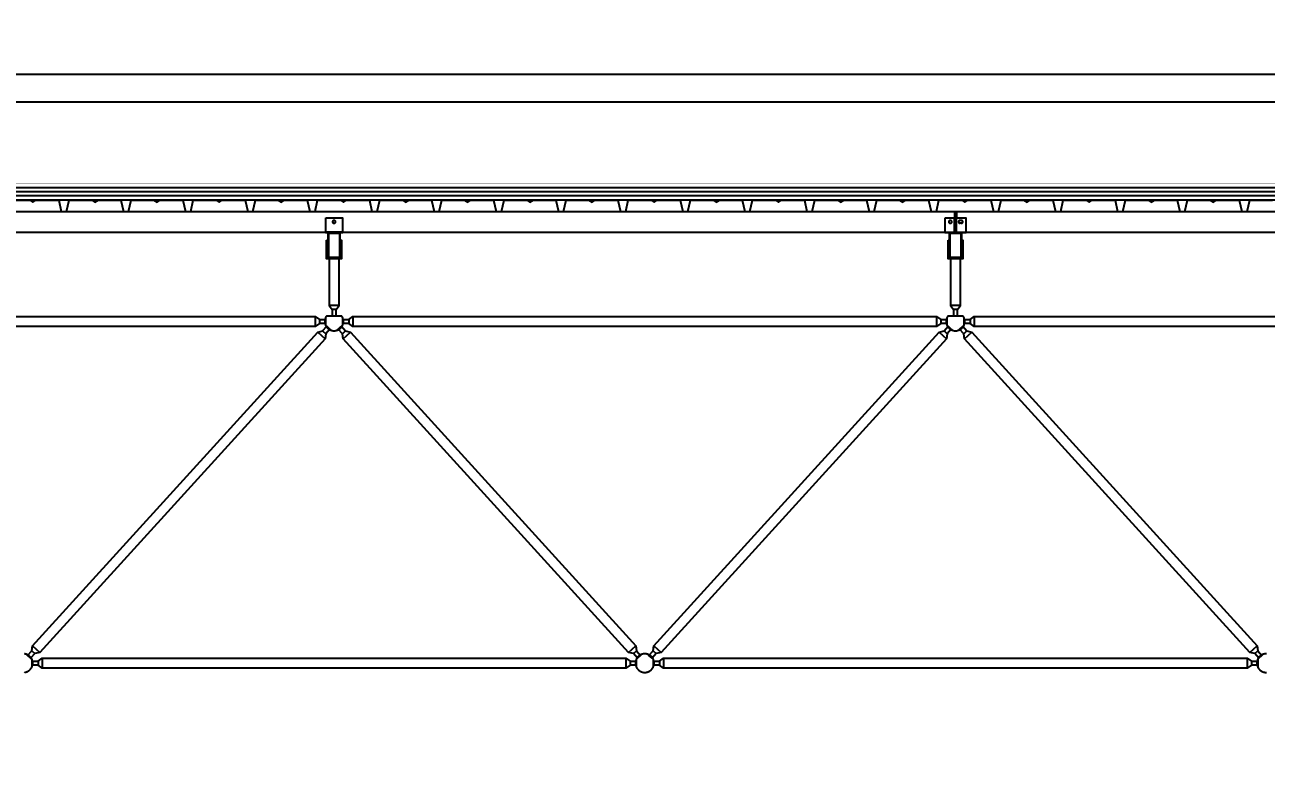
# Model space of a CAD drawing. Header units: centimetres. Extents: x 26569 to 160723, y -3143 to 14565.
# Drawn here: x 120208 to 120808, y -1038 to -670 of the extents above; entities that cross this region are included whole.
import ezdxf

# ---------------------------------------------------------------- set-up
doc = ezdxf.new("R2010")
doc.units = ezdxf.units.CM
doc.header["$LTSCALE"] = 100
doc.linetypes.add('HIDDEN', pattern=[9.525, 6.35, -3.175])
for name, color, linetype in [('A-ANNO-DIMS', 187, 'Continuous'), ('A-ELEV-02', 253, 'Continuous'), ('A-ELEV-04', 250, 'Continuous'), ('A-WALL-INSL', 249, 'Continuous'), ('A-WALL-SNWPNL', 200, 'Continuous'), ('S-STEL', 3, 'Continuous')]:
    doc.layers.add(name, color=color, linetype=linetype)
doc.styles.add('Fields_100', font='act_simplex.shx', dxfattribs={"width": 0.8, "height": 20})
doc.linetypes.add('BATTING', pattern='A,0.00254,-2.54,[134,ltypeshp.shx,S=2.54,R=0,X=-2.54,Y=0],-5.08,[134,ltypeshp.shx,S=2.54,R=180,X=2.54,Y=0],-2.54', length=10.16254)
doc.dimstyles.new('FIELDS_100', dxfattribs={"dimscale": 0, "dimtxt": 20, "dimasz": 5, "dimexe": 5, "dimexo": 5, "dimgap": 5, "dimtad": 0, "dimdec": 0, "dimzin": 0, "dimdsep": 46, "dimtxsty": 'Fields_100', "dimblk": 'DOT', "dimcen": 0.09, "dimclrt": 50, "dimadec": 0, "dimazin": 0, "dimtfac": 1, "dimtdec": 0, "dimtix": 1, "dimtofl": 0, "dimtmove": 1, "dimatfit": 3, "dimfxl": 5, "dimfxlon": 1, "dimtolj": 1, "dimtzin": 0, "dimarcsym": 0})

# ---------------------------------------------------------------- blocks, each defined once
blk = doc.blocks.new('_Dot')
at = {"color": 0, "linetype": 'ByBlock', "lineweight": -2}
blk.add_line((-0.5, 0), (-1, 0), dxfattribs=at)
at = {"color": 0, "linetype": 'ByBlock', "const_width": 0.5}
blk.add_lwpolyline([(-0.25, 0, 1), (0.25, 0, 1)], format="xyb", close=True, dxfattribs=at)
blk = doc.blocks.new('*D481')
at = {"layer": 'A-ANNO-DIMS', "color": 0, "lineweight": -2, "transparency": 16777216}
for p, q in [((119307.73, -198.45), (119307.73, -188.45)), ((121107.73, -198.45), (121107.73, -188.45)), ((119312.73, -193.45), (120176.06, -193.45)), ((121102.73, -193.45), (120239.4, -193.45))]:
    blk.add_line(p, q, dxfattribs=at)
at = {"layer": 'DEFPOINTS', "color": 0, "transparency": 16777216}
for p in [(121107.73, -193.45), (119307.73, -1038.45), (121107.73, -1038.45)]:
    blk.add_point(p, dxfattribs=at)
at = {"layer": 'A-ANNO-DIMS', "color": 0, "lineweight": -2, "transparency": 16777216, "xscale": 5, "yscale": 5, "zscale": 5, "rotation": 180}
blk.add_blockref('_Dot', (119307.73, -193.45), dxfattribs=at)
at = {"layer": 'A-ANNO-DIMS', "color": 0, "lineweight": -2, "transparency": 16777216, "xscale": 5, "yscale": 5, "zscale": 5}
blk.add_blockref('_Dot', (121107.73, -193.45), dxfattribs=at)
at = {"layer": 'A-ANNO-DIMS', "color": 50, "transparency": 16777216, "insert": (120207.73, -193.45), "char_height": 20, "attachment_point": 5, "style": 'Fields_100'}
blk.add_mtext('\\A1;1800', dxfattribs=at)

msp = doc.modelspace()

# ---------------------------------------------------------------- linework, layer by layer
at = {"layer": 'A-ELEV-02'}
for points in [[(113862.73, -760.44), (122930.23, -760.44)], [(120657.23, -760.44), (120657.23, -763.44)], [(120658.23, -760.44), (120658.23, -763.44)], [(120659.93, -764.74), (120659.91, -764.74), (120659.9, -764.74), (120659.88, -764.75), (120659.87, -764.75), (120659.85, -764.75), (120659.83, -764.75), (120659.82, -764.75), (120659.8, -764.76), (120659.79, -764.76), (120659.77, -764.76), (120659.75, -764.77), (120659.74, -764.77), (120659.72, -764.78), (120659.7, -764.78), (120659.69, -764.79), (120659.67, -764.79), (120659.66, -764.8), (120659.64, -764.81), (120659.62, -764.81), (120659.61, -764.82), (120659.59, -764.83), (120659.58, -764.84), (120659.56, -764.85), (120659.55, -764.86), (120659.53, -764.87), (120659.52, -764.88), (120659.5, -764.89), (120659.49, -764.9), (120659.47, -764.91), (120659.46, -764.92), (120659.45, -764.94), (120659.43, -764.95), (120659.42, -764.96), (120659.41, -764.98), (120659.4, -764.99), (120659.39, -765), (120659.38, -765.02), (120659.36, -765.03), (120659.35, -765.05), (120659.34, -765.06), (120659.33, -765.08), (120659.33, -765.09), (120659.32, -765.11), (120659.31, -765.12), (120659.3, -765.14), (120659.29, -765.15), (120659.29, -765.17), (120659.28, -765.19), (120659.27, -765.2), (120659.27, -765.22), (120659.26, -765.23), (120659.26, -765.25), (120659.25, -765.27), (120659.25, -765.28), (120659.24, -765.3), (120659.24, -765.32), (120659.24, -765.33), (120659.24, -765.35), (120659.23, -765.36), (120659.23, -765.38), (120659.23, -765.4), (120659.23, -765.41), (120659.23, -765.43), (120659.23, -765.44), (120659.23, -765.46), (120659.23, -765.48), (120659.23, -765.49), (120659.23, -765.51), (120659.23, -765.52), (120659.24, -765.54), (120659.24, -765.55), (120659.24, -765.57), (120659.24, -765.59), (120659.25, -765.6), (120659.25, -765.62), (120659.26, -765.64), (120659.26, -765.65), (120659.27, -765.67), (120659.27, -765.69), (120659.28, -765.7), (120659.29, -765.72), (120659.29, -765.73), (120659.3, -765.75), (120659.31, -765.77), (120659.32, -765.78), (120659.33, -765.8), (120659.33, -765.81), (120659.34, -765.83), (120659.35, -765.84), (120659.36, -765.86), (120659.38, -765.87), (120659.39, -765.89), (120659.4, -765.9), (120659.41, -765.91), (120659.42, -765.93), (120659.43, -765.94), (120659.45, -765.95), (120659.46, -765.96), (120659.47, -765.98), (120659.49, -765.99), (120659.5, -766), (120659.52, -766.01), (120659.53, -766.02), (120659.55, -766.03), (120659.56, -766.04), (120659.58, -766.05), (120659.59, -766.06), (120659.61, -766.07), (120659.62, -766.07), (120659.64, -766.08), (120659.66, -766.09), (120659.67, -766.09), (120659.69, -766.1), (120659.7, -766.11), (120659.72, -766.11), (120659.74, -766.12), (120659.75, -766.12), (120659.77, -766.13), (120659.79, -766.13), (120659.8, -766.13), (120659.82, -766.13), (120659.83, -766.14), (120659.85, -766.14), (120659.87, -766.14), (120659.88, -766.14), (120659.9, -766.14), (120659.91, -766.14), (120659.93, -766.14)], [(120660.53, -764.74), (120659.93, -764.74)], [(120660.53, -766.14), (120659.93, -766.14)], [(120660.53, -766.14), (120660.55, -766.14), (120660.56, -766.14), (120660.58, -766.14), (120660.59, -766.14), (120660.61, -766.14), (120660.62, -766.14), (120660.64, -766.13), (120660.66, -766.13), (120660.67, -766.13), (120660.69, -766.13), (120660.71, -766.12), (120660.72, -766.12), (120660.74, -766.11), (120660.76, -766.11), (120660.77, -766.1), (120660.79, -766.09), (120660.8, -766.09), (120660.82, -766.08), (120660.84, -766.07), (120660.85, -766.07), (120660.87, -766.06), (120660.88, -766.05), (120660.9, -766.04), (120660.91, -766.03), (120660.93, -766.02), (120660.94, -766.01), (120660.96, -766), (120660.97, -765.99), (120660.98, -765.98), (120661, -765.96), (120661.01, -765.95), (120661.02, -765.94), (120661.04, -765.93), (120661.05, -765.91), (120661.06, -765.9), (120661.07, -765.89), (120661.08, -765.87), (120661.1, -765.86), (120661.11, -765.84), (120661.12, -765.83), (120661.13, -765.81), (120661.13, -765.8), (120661.14, -765.78), (120661.15, -765.77), (120661.16, -765.75), (120661.17, -765.73), (120661.17, -765.72), (120661.18, -765.7), (120661.19, -765.69), (120661.19, -765.67), (120661.2, -765.65), (120661.2, -765.64), (120661.21, -765.62), (120661.21, -765.6), (120661.21, -765.59), (120661.22, -765.57), (120661.22, -765.55), (120661.22, -765.54), (120661.23, -765.52), (120661.23, -765.51), (120661.23, -765.49), (120661.23, -765.48), (120661.23, -765.46), (120661.23, -765.44), (120661.23, -765.43), (120661.23, -765.41), (120661.23, -765.4), (120661.23, -765.38), (120661.23, -765.36), (120661.22, -765.35), (120661.22, -765.33), (120661.22, -765.32), (120661.21, -765.3), (120661.21, -765.28), (120661.21, -765.27), (120661.2, -765.25), (120661.2, -765.23), (120661.19, -765.22), (120661.19, -765.2), (120661.18, -765.19), (120661.17, -765.17), (120661.17, -765.15), (120661.16, -765.14), (120661.15, -765.12), (120661.14, -765.11), (120661.13, -765.09), (120661.13, -765.08), (120661.12, -765.06), (120661.11, -765.05), (120661.1, -765.03), (120661.08, -765.02), (120661.07, -765), (120661.06, -764.99), (120661.05, -764.98), (120661.04, -764.96), (120661.02, -764.95), (120661.01, -764.94), (120661, -764.92), (120660.98, -764.91), (120660.97, -764.9), (120660.96, -764.89), (120660.94, -764.88), (120660.93, -764.87), (120660.91, -764.86), (120660.9, -764.85), (120660.88, -764.84), (120660.87, -764.83), (120660.85, -764.82), (120660.84, -764.81), (120660.82, -764.81), (120660.8, -764.8), (120660.79, -764.79), (120660.77, -764.79), (120660.76, -764.78), (120660.74, -764.78), (120660.72, -764.77), (120660.71, -764.77), (120660.69, -764.76), (120660.67, -764.76), (120660.66, -764.76), (120660.64, -764.75), (120660.62, -764.75), (120660.61, -764.75), (120660.59, -764.75), (120660.58, -764.75), (120660.56, -764.74), (120660.55, -764.74), (120660.53, -764.74)], [(113862.73, -770.44), (122930.23, -770.44)], [(120361.73, -770.44), (120353.73, -770.44)], [(120652.73, -770.44), (120662.73, -770.44)], [(120354.13, -776.04), (120354.63, -776.04)], [(120354.13, -777.44), (120354.63, -777.44)], [(120360.83, -776.04), (120361.33, -776.04)], [(120360.83, -777.44), (120361.33, -777.44)], [(120654.13, -776.04), (120654.63, -776.04)], [(120654.13, -777.44), (120654.63, -777.44)], [(120660.83, -776.04), (120661.33, -776.04)], [(120660.83, -777.44), (120661.33, -777.44)], [(120355.31, -783.24), (120355.31, -805.84), (120356.73, -807.84), (120356.73, -810.84)], [(120358.73, -810.84), (120358.73, -807.84), (120360.14, -805.84), (120360.14, -783.24)], [(120655.31, -783.24), (120655.31, -805.84), (120656.73, -807.84), (120656.73, -810.84)], [(120658.73, -810.84), (120658.73, -807.84), (120660.14, -805.84), (120660.14, -783.24)], [(120360.14, -805.84), (120355.31, -805.84)], [(120358.73, -807.84), (120356.73, -807.84)], [(120660.14, -805.84), (120655.31, -805.84)], [(120658.73, -807.84), (120656.73, -807.84)], [(120061.83, -812.54), (120064.83, -812.54), (120066.83, -811.13), (120348.63, -811.13), (120350.63, -812.54), (120353.63, -812.54)], [(120353.63, -814.54), (120350.63, -814.54), (120348.63, -815.96), (120066.83, -815.96), (120064.83, -814.54), (120061.83, -814.54)], [(120348.63, -811.13), (120348.63, -815.96)], [(120350.63, -812.54), (120350.63, -814.54)], [(120354.13, -810.84), (120354.04, -810.96), (120353.96, -811.09), (120353.88, -811.22), (120353.8, -811.35), (120353.73, -811.48), (120353.66, -811.62), (120353.6, -811.76), (120353.54, -811.91), (120353.48, -812.05), (120353.46, -812.13), (120353.43, -812.2), (120353.41, -812.28), (120353.39, -812.36), (120353.37, -812.43), (120353.35, -812.51), (120353.33, -812.59), (120353.32, -812.67), (120353.3, -812.74), (120353.29, -812.82), (120353.28, -812.9), (120353.27, -812.98), (120353.26, -813.06), (120353.25, -813.14), (120353.24, -813.22), (120353.24, -813.3), (120353.23, -813.38), (120353.23, -813.46), (120353.23, -813.54), (120353.23, -813.62), (120353.23, -813.7), (120353.24, -813.78), (120353.24, -813.86), (120353.25, -813.94), (120353.25, -814.01), (120353.26, -814.09), (120353.27, -814.17), (120353.29, -814.25), (120353.31, -814.4), (120353.35, -814.56), (120353.38, -814.71), (120353.43, -814.86), (120353.47, -815), (120353.52, -815.14), (120353.58, -815.29), (120353.64, -815.42), (120353.71, -815.56), (120353.77, -815.69), (120353.85, -815.82), (120353.93, -815.95), (120354.01, -816.07), (120354.1, -816.2), (120354.19, -816.32), (120354.29, -816.44), (120354.39, -816.56), (120354.5, -816.68), (120354.55, -816.73), (120354.61, -816.79), (120354.67, -816.84), (120354.73, -816.9), (120354.79, -816.95), (120354.85, -817), (120354.91, -817.05), (120354.97, -817.1), (120355.03, -817.15), (120355.1, -817.19), (120355.16, -817.24), (120355.23, -817.29), (120355.3, -817.33), (120355.36, -817.37), (120355.43, -817.41), (120355.5, -817.45), (120355.57, -817.49), (120355.64, -817.53), (120355.71, -817.57), (120355.78, -817.6), (120355.86, -817.64), (120355.93, -817.67), (120356, -817.7), (120356.08, -817.73), (120356.15, -817.76), (120356.22, -817.78), (120356.3, -817.81), (120356.37, -817.83), (120356.52, -817.88), (120356.67, -817.92), (120356.83, -817.95), (120356.98, -817.98), (120357.13, -818), (120357.28, -818.02), (120357.43, -818.03), (120357.58, -818.04), (120357.73, -818.04), (120357.88, -818.04), (120358.03, -818.03), (120358.18, -818.02), (120358.33, -818), (120358.48, -817.98), (120358.63, -817.95), (120358.79, -817.92), (120358.94, -817.88), (120359.09, -817.83), (120359.16, -817.81), (120359.24, -817.78), (120359.31, -817.76), (120359.38, -817.73), (120359.46, -817.7), (120359.53, -817.67), (120359.6, -817.64), (120359.68, -817.6), (120359.75, -817.57), (120359.82, -817.53), (120359.89, -817.49), (120359.96, -817.45), (120360.03, -817.41), (120360.1, -817.37), (120360.16, -817.33), (120360.23, -817.29), (120360.3, -817.24), (120360.36, -817.19), (120360.43, -817.15), (120360.49, -817.1), (120360.55, -817.05), (120360.61, -817), (120360.67, -816.95), (120360.73, -816.9), (120360.79, -816.84), (120360.85, -816.79), (120360.91, -816.73), (120360.96, -816.68), (120361.07, -816.56), (120361.17, -816.44), (120361.27, -816.32), (120361.36, -816.2), (120361.45, -816.07), (120361.53, -815.95), (120361.61, -815.82), (120361.69, -815.69), (120361.75, -815.56), (120361.82, -815.42), (120361.88, -815.29), (120361.94, -815.14), (120361.99, -815), (120362.03, -814.86), (120362.08, -814.71), (120362.11, -814.56), (120362.15, -814.4), (120362.17, -814.25), (120362.19, -814.17), (120362.2, -814.09), (120362.21, -814.01), (120362.21, -813.94), (120362.22, -813.86), (120362.22, -813.78), (120362.23, -813.7), (120362.23, -813.62), (120362.23, -813.54), (120362.23, -813.46), (120362.23, -813.38), (120362.22, -813.3), (120362.22, -813.22), (120362.21, -813.14), (120362.2, -813.06), (120362.19, -812.98), (120362.18, -812.9), (120362.17, -812.82), (120362.16, -812.74), (120362.14, -812.67), (120362.13, -812.59), (120362.11, -812.51), (120362.09, -812.43), (120362.07, -812.36), (120362.05, -812.28), (120362.03, -812.2), (120362, -812.13), (120361.98, -812.05), (120361.92, -811.91), (120361.86, -811.76), (120361.8, -811.62), (120361.73, -811.48), (120361.66, -811.35), (120361.58, -811.22), (120361.5, -811.09), (120361.42, -810.96), (120361.33, -810.84)], [(120353.63, -811.69), (120353.63, -815.4)], [(120354.13, -810.84), (120361.33, -810.84)], [(120361.83, -812.54), (120364.83, -812.54), (120366.83, -811.13), (120648.63, -811.13), (120650.63, -812.54), (120653.63, -812.54)], [(120361.83, -811.69), (120361.83, -815.4)], [(120653.63, -814.54), (120650.63, -814.54), (120648.63, -815.96), (120366.83, -815.96), (120364.83, -814.54), (120361.83, -814.54)], [(120364.83, -812.54), (120364.83, -814.54)], [(120366.83, -811.13), (120366.83, -815.96)], [(120648.63, -811.13), (120648.63, -815.96)], [(120650.63, -812.54), (120650.63, -814.54)], [(120654.13, -810.84), (120654.04, -810.96), (120653.96, -811.09), (120653.88, -811.22), (120653.8, -811.35), (120653.73, -811.48), (120653.66, -811.62), (120653.6, -811.76), (120653.54, -811.91), (120653.48, -812.05), (120653.46, -812.13), (120653.43, -812.2), (120653.41, -812.28), (120653.39, -812.36), (120653.37, -812.43), (120653.35, -812.51), (120653.33, -812.59), (120653.32, -812.67), (120653.3, -812.74), (120653.29, -812.82), (120653.28, -812.9), (120653.27, -812.98), (120653.26, -813.06), (120653.25, -813.14), (120653.24, -813.22), (120653.24, -813.3), (120653.23, -813.38), (120653.23, -813.46), (120653.23, -813.54), (120653.23, -813.62), (120653.23, -813.7), (120653.24, -813.78), (120653.24, -813.86), (120653.25, -813.94), (120653.25, -814.01), (120653.26, -814.09), (120653.27, -814.17), (120653.29, -814.25), (120653.31, -814.4), (120653.35, -814.56), (120653.38, -814.71), (120653.43, -814.86), (120653.47, -815), (120653.52, -815.14), (120653.58, -815.29), (120653.64, -815.42), (120653.71, -815.56), (120653.77, -815.69), (120653.85, -815.82), (120653.93, -815.95), (120654.01, -816.07), (120654.1, -816.2), (120654.19, -816.32), (120654.29, -816.44), (120654.39, -816.56), (120654.5, -816.68), (120654.55, -816.73), (120654.61, -816.79), (120654.67, -816.84), (120654.73, -816.9), (120654.79, -816.95), (120654.85, -817), (120654.91, -817.05), (120654.97, -817.1), (120655.03, -817.15), (120655.1, -817.19), (120655.16, -817.24), (120655.23, -817.29), (120655.3, -817.33), (120655.36, -817.37), (120655.43, -817.41), (120655.5, -817.45), (120655.57, -817.49), (120655.64, -817.53), (120655.71, -817.57), (120655.78, -817.6), (120655.86, -817.64), (120655.93, -817.67), (120656, -817.7), (120656.08, -817.73), (120656.15, -817.76), (120656.22, -817.78), (120656.3, -817.81), (120656.37, -817.83), (120656.52, -817.88), (120656.67, -817.92), (120656.83, -817.95), (120656.98, -817.98), (120657.13, -818), (120657.28, -818.02), (120657.43, -818.03), (120657.58, -818.04), (120657.73, -818.04), (120657.88, -818.04), (120658.03, -818.03), (120658.18, -818.02), (120658.33, -818), (120658.48, -817.98), (120658.63, -817.95), (120658.79, -817.92), (120658.94, -817.88), (120659.09, -817.83), (120659.16, -817.81), (120659.24, -817.78), (120659.31, -817.76), (120659.38, -817.73), (120659.46, -817.7), (120659.53, -817.67), (120659.6, -817.64), (120659.68, -817.6), (120659.75, -817.57), (120659.82, -817.53), (120659.89, -817.49), (120659.96, -817.45), (120660.03, -817.41), (120660.1, -817.37), (120660.16, -817.33), (120660.23, -817.29), (120660.3, -817.24), (120660.36, -817.19), (120660.43, -817.15), (120660.49, -817.1), (120660.55, -817.05), (120660.61, -817), (120660.67, -816.95), (120660.73, -816.9), (120660.79, -816.84), (120660.85, -816.79), (120660.91, -816.73), (120660.96, -816.68), (120661.07, -816.56), (120661.17, -816.44), (120661.27, -816.32), (120661.36, -816.2), (120661.45, -816.07), (120661.53, -815.95), (120661.61, -815.82), (120661.69, -815.69), (120661.75, -815.56), (120661.82, -815.42), (120661.88, -815.29), (120661.94, -815.14), (120661.99, -815), (120662.03, -814.86), (120662.08, -814.71), (120662.11, -814.56), (120662.15, -814.4), (120662.17, -814.25), (120662.19, -814.17), (120662.2, -814.09), (120662.21, -814.01), (120662.21, -813.94), (120662.22, -813.86), (120662.22, -813.78), (120662.23, -813.7), (120662.23, -813.62), (120662.23, -813.54), (120662.23, -813.46), (120662.23, -813.38), (120662.22, -813.3), (120662.22, -813.22), (120662.21, -813.14), (120662.2, -813.06), (120662.19, -812.98), (120662.18, -812.9), (120662.17, -812.82), (120662.16, -812.74), (120662.14, -812.67), (120662.13, -812.59), (120662.11, -812.51), (120662.09, -812.43), (120662.07, -812.36), (120662.05, -812.28), (120662.03, -812.2), (120662, -812.13), (120661.98, -812.05), (120661.92, -811.91), (120661.86, -811.76), (120661.8, -811.62), (120661.73, -811.48), (120661.66, -811.35), (120661.58, -811.22), (120661.5, -811.09), (120661.42, -810.96), (120661.33, -810.84)], [(120653.63, -811.69), (120653.63, -815.4)], [(120654.13, -810.84), (120661.33, -810.84)], [(120661.83, -812.54), (120664.83, -812.54), (120666.83, -811.13), (120948.63, -811.13), (120950.63, -812.54), (120953.63, -812.54)], [(120661.83, -811.69), (120661.83, -815.4)], [(120953.63, -814.54), (120950.63, -814.54), (120948.63, -815.96), (120666.83, -815.96), (120664.83, -814.54), (120661.83, -814.54)], [(120664.83, -812.54), (120664.83, -814.54)], [(120666.83, -811.13), (120666.83, -815.96)], [(120349.82, -818.65), (120353.4, -821.9)], [(120352.21, -818.12), (120353.69, -819.47)], [(120353.6, -815.33), (120356.34, -817.83)], [(120359.12, -817.83), (120361.86, -815.33)], [(120361.77, -819.47), (120363.25, -818.12)], [(120362.06, -821.9), (120365.64, -818.65)], [(120649.82, -818.65), (120653.4, -821.9)], [(120652.21, -818.12), (120653.69, -819.47)], [(120653.6, -815.33), (120656.34, -817.83)], [(120659.12, -817.83), (120661.86, -815.33)], [(120661.77, -819.47), (120663.25, -818.12)], [(120662.06, -821.9), (120665.64, -818.65)], [(120212.06, -970.19), (120215.64, -973.43)], [(120499.82, -973.43), (120503.4, -970.19)], [(120512.06, -970.19), (120515.64, -973.43)], [(120799.82, -973.43), (120803.4, -970.19)], [(120208.34, -983), (120208.44, -982.99), (120208.55, -982.97), (120208.65, -982.95), (120208.76, -982.92), (120208.86, -982.9), (120208.97, -982.87), (120209.07, -982.84), (120209.18, -982.8), (120209.28, -982.77), (120209.39, -982.73), (120209.49, -982.69), (120209.59, -982.64), (120209.7, -982.59), (120209.8, -982.54), (120209.9, -982.49), (120210, -982.43), (120210.1, -982.37), (120210.19, -982.31), (120210.29, -982.25), (120210.38, -982.18), (120210.48, -982.11), (120210.57, -982.04), (120210.66, -981.96), (120210.74, -981.89), (120210.83, -981.81), (120210.91, -981.73), (120210.99, -981.64), (120211.07, -981.56), (120211.15, -981.47), (120211.22, -981.38), (120211.3, -981.29), (120211.37, -981.2), (120211.43, -981.1), (120211.5, -981.01), (120211.56, -980.91), (120211.62, -980.81), (120211.67, -980.71), (120211.73, -980.61), (120211.78, -980.51), (120211.83, -980.41), (120211.87, -980.3), (120211.91, -980.2), (120211.95, -980.1), (120211.99, -979.99), (120212.02, -979.89), (120212.06, -979.78), (120212.08, -979.68), (120212.11, -979.57), (120212.13, -979.47), (120212.15, -979.36), (120212.17, -979.26), (120212.19, -979.15), (120212.2, -979.05), (120212.21, -978.95), (120212.22, -978.85), (120212.23, -978.74), (120212.23, -978.64), (120212.23, -978.54), (120212.23, -978.44), (120212.23, -978.34), (120212.22, -978.24), (120212.21, -978.14), (120212.2, -978.04), (120212.19, -977.93), (120212.17, -977.83), (120212.15, -977.72), (120212.13, -977.62), (120212.11, -977.52), (120212.08, -977.41), (120212.06, -977.31), (120212.02, -977.2), (120211.99, -977.1), (120211.95, -976.99), (120211.91, -976.89), (120211.87, -976.78), (120211.83, -976.68), (120211.78, -976.58), (120211.73, -976.48), (120211.67, -976.38), (120211.62, -976.28), (120211.56, -976.18), (120211.5, -976.08), (120211.43, -975.99), (120211.37, -975.89), (120211.3, -975.8), (120211.22, -975.71), (120211.15, -975.62), (120211.07, -975.53), (120210.99, -975.45), (120210.91, -975.36), (120210.83, -975.28), (120210.74, -975.2), (120210.66, -975.12), (120210.57, -975.05), (120210.48, -974.98), (120210.38, -974.91), (120210.29, -974.84), (120210.19, -974.78), (120210.1, -974.72), (120210, -974.66), (120209.9, -974.6), (120209.8, -974.55), (120209.7, -974.5), (120209.59, -974.45), (120209.49, -974.4), (120209.39, -974.36), (120209.28, -974.32), (120209.18, -974.28), (120209.07, -974.25), (120208.97, -974.22), (120208.86, -974.19), (120208.76, -974.16), (120208.65, -974.14), (120208.55, -974.12), (120208.44, -974.1), (120208.34, -974.09)], [(120209.12, -974.26), (120211.86, -976.76)], [(120211.77, -972.62), (120213.25, -973.96)], [(120211.83, -977.54), (120214.83, -977.54), (120216.83, -976.13), (120498.63, -976.13), (120500.63, -977.54), (120503.63, -977.54)], [(120211.83, -976.69), (120211.83, -980.4)], [(120216.83, -976.13), (120216.83, -980.96)], [(120498.63, -976.13), (120498.63, -980.96)], [(120502.21, -973.96), (120503.69, -972.62)], [(120503.6, -976.76), (120506.34, -974.26)], [(120503.63, -976.69), (120503.63, -980.4)], [(120509.12, -974.26), (120511.86, -976.76)], [(120511.77, -972.62), (120513.25, -973.96)], [(120511.83, -977.54), (120514.83, -977.54), (120516.83, -976.13), (120798.63, -976.13), (120800.63, -977.54), (120803.63, -977.54)], [(120511.83, -976.69), (120511.83, -980.4)], [(120516.83, -976.13), (120516.83, -980.96)], [(120798.63, -976.13), (120798.63, -980.96)], [(120802.21, -973.96), (120803.69, -972.62)], [(120807.83, -974.04), (120807.73, -974.04), (120807.63, -974.04), (120807.53, -974.05), (120807.43, -974.05), (120807.33, -974.06), (120807.22, -974.07), (120807.12, -974.09), (120807.02, -974.1), (120806.91, -974.12), (120806.81, -974.14), (120806.7, -974.16), (120806.6, -974.19), (120806.49, -974.22), (120806.39, -974.25), (120806.28, -974.28), (120806.18, -974.32), (120806.07, -974.36), (120805.97, -974.4), (120805.87, -974.45), (120805.76, -974.5), (120805.66, -974.55), (120805.56, -974.6), (120805.46, -974.66), (120805.36, -974.72), (120805.27, -974.78), (120805.17, -974.84), (120805.08, -974.91), (120804.98, -974.98), (120804.89, -975.05), (120804.8, -975.12), (120804.72, -975.2), (120804.63, -975.28), (120804.55, -975.36), (120804.47, -975.45), (120804.39, -975.53), (120804.31, -975.62), (120804.24, -975.71), (120804.16, -975.8), (120804.09, -975.89), (120804.03, -975.99), (120803.96, -976.08), (120803.9, -976.18), (120803.84, -976.28), (120803.79, -976.38), (120803.73, -976.48), (120803.68, -976.58), (120803.63, -976.68), (120803.59, -976.78), (120803.55, -976.89), (120803.51, -976.99), (120803.47, -977.1), (120803.44, -977.2), (120803.4, -977.31), (120803.37, -977.41), (120803.35, -977.52), (120803.33, -977.62), (120803.31, -977.72), (120803.29, -977.83), (120803.27, -977.93), (120803.26, -978.04), (120803.25, -978.14), (120803.24, -978.24), (120803.23, -978.34), (120803.23, -978.44), (120803.23, -978.54), (120803.23, -978.64), (120803.23, -978.74), (120803.24, -978.85), (120803.25, -978.95), (120803.26, -979.05), (120803.27, -979.15), (120803.29, -979.26), (120803.31, -979.36), (120803.33, -979.47), (120803.35, -979.57), (120803.37, -979.68), (120803.4, -979.78), (120803.44, -979.89), (120803.47, -979.99), (120803.51, -980.1), (120803.55, -980.2), (120803.59, -980.3), (120803.63, -980.41), (120803.68, -980.51), (120803.73, -980.61), (120803.79, -980.71), (120803.84, -980.81), (120803.9, -980.91), (120803.96, -981.01), (120804.03, -981.1), (120804.09, -981.2), (120804.16, -981.29), (120804.24, -981.38), (120804.31, -981.47), (120804.39, -981.56), (120804.47, -981.64), (120804.55, -981.73), (120804.63, -981.81), (120804.72, -981.89), (120804.8, -981.96), (120804.89, -982.04), (120804.98, -982.11), (120805.08, -982.18), (120805.17, -982.25), (120805.27, -982.31), (120805.36, -982.37), (120805.46, -982.43), (120805.56, -982.49), (120805.66, -982.54), (120805.76, -982.59), (120805.87, -982.64), (120805.97, -982.69), (120806.07, -982.73), (120806.18, -982.77), (120806.28, -982.8), (120806.39, -982.84), (120806.49, -982.87), (120806.6, -982.9), (120806.7, -982.92), (120806.81, -982.95), (120806.91, -982.97), (120807.02, -982.99), (120807.12, -983), (120807.22, -983.02), (120807.33, -983.03), (120807.43, -983.03), (120807.53, -983.04), (120807.63, -983.04), (120807.73, -983.04), (120807.83, -983.04)], [(120803.6, -976.76), (120806.34, -974.26)], [(120803.63, -976.69), (120803.63, -980.4)], [(120503.63, -979.54), (120500.63, -979.54), (120498.63, -980.96), (120216.83, -980.96), (120214.83, -979.54), (120211.83, -979.54)], [(120214.83, -977.54), (120214.83, -979.54)], [(120500.63, -977.54), (120500.63, -979.54)], [(120803.63, -979.54), (120800.63, -979.54), (120798.63, -980.96), (120516.83, -980.96), (120514.83, -979.54), (120511.83, -979.54)], [(120514.83, -977.54), (120514.83, -979.54)], [(120800.63, -977.54), (120800.63, -979.54)]]:
    msp.add_lwpolyline(points, dxfattribs=at)
for points in [[(120353.73, -763.44), (120361.73, -763.44), (120361.73, -770.74), (120353.73, -770.74)], [(120358.43, -765.44), (120358.43, -765.43), (120358.43, -765.41), (120358.43, -765.4), (120358.43, -765.38), (120358.43, -765.36), (120358.42, -765.35), (120358.42, -765.33), (120358.42, -765.32), (120358.42, -765.3), (120358.41, -765.28), (120358.41, -765.27), (120358.4, -765.25), (120358.4, -765.23), (120358.39, -765.22), (120358.39, -765.2), (120358.38, -765.19), (120358.37, -765.17), (120358.37, -765.15), (120358.36, -765.14), (120358.35, -765.12), (120358.34, -765.11), (120358.33, -765.09), (120358.33, -765.08), (120358.32, -765.06), (120358.31, -765.05), (120358.3, -765.03), (120358.28, -765.02), (120358.27, -765), (120358.26, -764.99), (120358.25, -764.98), (120358.24, -764.96), (120358.22, -764.95), (120358.21, -764.94), (120358.2, -764.92), (120358.19, -764.91), (120358.17, -764.9), (120358.16, -764.89), (120358.14, -764.88), (120358.13, -764.87), (120358.11, -764.86), (120358.1, -764.85), (120358.08, -764.84), (120358.07, -764.83), (120358.05, -764.82), (120358.04, -764.81), (120358.02, -764.81), (120358, -764.8), (120357.99, -764.79), (120357.97, -764.79), (120357.96, -764.78), (120357.94, -764.78), (120357.92, -764.77), (120357.91, -764.77), (120357.89, -764.76), (120357.87, -764.76), (120357.86, -764.76), (120357.84, -764.75), (120357.82, -764.75), (120357.81, -764.75), (120357.79, -764.75), (120357.78, -764.75), (120357.76, -764.74), (120357.75, -764.74), (120357.73, -764.74), (120357.71, -764.74), (120357.7, -764.74), (120357.68, -764.75), (120357.67, -764.75), (120357.65, -764.75), (120357.63, -764.75), (120357.62, -764.75), (120357.6, -764.76), (120357.59, -764.76), (120357.57, -764.76), (120357.55, -764.77), (120357.54, -764.77), (120357.52, -764.78), (120357.5, -764.78), (120357.49, -764.79), (120357.47, -764.79), (120357.46, -764.8), (120357.44, -764.81), (120357.42, -764.81), (120357.41, -764.82), (120357.39, -764.83), (120357.38, -764.84), (120357.36, -764.85), (120357.35, -764.86), (120357.33, -764.87), (120357.32, -764.88), (120357.3, -764.89), (120357.29, -764.9), (120357.27, -764.91), (120357.26, -764.92), (120357.25, -764.94), (120357.23, -764.95), (120357.22, -764.96), (120357.21, -764.98), (120357.2, -764.99), (120357.19, -765), (120357.18, -765.02), (120357.16, -765.03), (120357.15, -765.05), (120357.14, -765.06), (120357.13, -765.08), (120357.13, -765.09), (120357.12, -765.11), (120357.11, -765.12), (120357.1, -765.14), (120357.09, -765.15), (120357.09, -765.17), (120357.08, -765.19), (120357.07, -765.2), (120357.07, -765.22), (120357.06, -765.23), (120357.06, -765.25), (120357.05, -765.27), (120357.05, -765.28), (120357.04, -765.3), (120357.04, -765.32), (120357.04, -765.33), (120357.04, -765.35), (120357.03, -765.36), (120357.03, -765.38), (120357.03, -765.4), (120357.03, -765.41), (120357.03, -765.43), (120357.03, -765.44), (120357.03, -765.46), (120357.03, -765.47), (120357.03, -765.49), (120357.03, -765.51), (120357.03, -765.52), (120357.04, -765.54), (120357.04, -765.55), (120357.04, -765.57), (120357.04, -765.59), (120357.05, -765.6), (120357.05, -765.62), (120357.06, -765.64), (120357.06, -765.65), (120357.07, -765.67), (120357.07, -765.69), (120357.08, -765.7), (120357.09, -765.72), (120357.09, -765.73), (120357.1, -765.75), (120357.11, -765.77), (120357.12, -765.78), (120357.13, -765.8), (120357.13, -765.81), (120357.14, -765.83), (120357.15, -765.84), (120357.16, -765.86), (120357.18, -765.87), (120357.19, -765.88), (120357.2, -765.9), (120357.21, -765.91), (120357.22, -765.93), (120357.23, -765.94), (120357.25, -765.95), (120357.26, -765.96), (120357.27, -765.98), (120357.29, -765.99), (120357.3, -766), (120357.32, -766.01), (120357.33, -766.02), (120357.35, -766.03), (120357.36, -766.04), (120357.38, -766.05), (120357.39, -766.06), (120357.41, -766.07), (120357.42, -766.07), (120357.44, -766.08), (120357.46, -766.09), (120357.47, -766.09), (120357.49, -766.1), (120357.5, -766.11), (120357.52, -766.11), (120357.54, -766.12), (120357.55, -766.12), (120357.57, -766.13), (120357.59, -766.13), (120357.6, -766.13), (120357.62, -766.13), (120357.63, -766.14), (120357.65, -766.14), (120357.67, -766.14), (120357.68, -766.14), (120357.7, -766.14), (120357.71, -766.14), (120357.73, -766.14), (120357.75, -766.14), (120357.76, -766.14), (120357.78, -766.14), (120357.79, -766.14), (120357.81, -766.14), (120357.82, -766.14), (120357.84, -766.13), (120357.86, -766.13), (120357.87, -766.13), (120357.89, -766.13), (120357.91, -766.12), (120357.92, -766.12), (120357.94, -766.11), (120357.96, -766.11), (120357.97, -766.1), (120357.99, -766.09), (120358, -766.09), (120358.02, -766.08), (120358.04, -766.07), (120358.05, -766.07), (120358.07, -766.06), (120358.08, -766.05), (120358.1, -766.04), (120358.11, -766.03), (120358.13, -766.02), (120358.14, -766.01), (120358.16, -766), (120358.17, -765.99), (120358.19, -765.98), (120358.2, -765.96), (120358.21, -765.95), (120358.22, -765.94), (120358.24, -765.93), (120358.25, -765.91), (120358.26, -765.9), (120358.27, -765.88), (120358.28, -765.87), (120358.3, -765.86), (120358.31, -765.84), (120358.32, -765.83), (120358.33, -765.81), (120358.33, -765.8), (120358.34, -765.78), (120358.35, -765.77), (120358.36, -765.75), (120358.37, -765.73), (120358.37, -765.72), (120358.38, -765.7), (120358.39, -765.69), (120358.39, -765.67), (120358.4, -765.65), (120358.4, -765.64), (120358.41, -765.62), (120358.41, -765.6), (120358.42, -765.59), (120358.42, -765.57), (120358.42, -765.55), (120358.42, -765.54), (120358.43, -765.52), (120358.43, -765.51), (120358.43, -765.49), (120358.43, -765.47), (120358.43, -765.46)], [(120652.73, -763.44), (120662.73, -763.44), (120662.73, -770.74), (120652.73, -770.74)], [(120655.93, -765.44), (120655.93, -765.43), (120655.93, -765.41), (120655.93, -765.4), (120655.93, -765.38), (120655.93, -765.36), (120655.92, -765.35), (120655.92, -765.33), (120655.92, -765.32), (120655.91, -765.3), (120655.91, -765.28), (120655.91, -765.27), (120655.9, -765.25), (120655.9, -765.23), (120655.89, -765.22), (120655.89, -765.2), (120655.88, -765.19), (120655.87, -765.17), (120655.87, -765.15), (120655.86, -765.14), (120655.85, -765.12), (120655.84, -765.11), (120655.83, -765.09), (120655.83, -765.08), (120655.82, -765.06), (120655.81, -765.05), (120655.8, -765.03), (120655.78, -765.02), (120655.77, -765), (120655.76, -764.99), (120655.75, -764.98), (120655.74, -764.96), (120655.72, -764.95), (120655.71, -764.94), (120655.7, -764.92), (120655.68, -764.91), (120655.67, -764.9), (120655.66, -764.89), (120655.64, -764.88), (120655.63, -764.87), (120655.61, -764.86), (120655.6, -764.85), (120655.58, -764.84), (120655.57, -764.83), (120655.55, -764.82), (120655.54, -764.81), (120655.52, -764.81), (120655.5, -764.8), (120655.49, -764.79), (120655.47, -764.79), (120655.46, -764.78), (120655.44, -764.78), (120655.42, -764.77), (120655.41, -764.77), (120655.39, -764.76), (120655.37, -764.76), (120655.36, -764.76), (120655.34, -764.75), (120655.32, -764.75), (120655.31, -764.75), (120655.29, -764.75), (120655.28, -764.75), (120655.26, -764.74), (120655.25, -764.74), (120655.23, -764.74), (120655.21, -764.74), (120655.2, -764.74), (120655.18, -764.75), (120655.17, -764.75), (120655.15, -764.75), (120655.13, -764.75), (120655.12, -764.75), (120655.1, -764.76), (120655.09, -764.76), (120655.07, -764.76), (120655.05, -764.77), (120655.04, -764.77), (120655.02, -764.78), (120655, -764.78), (120654.99, -764.79), (120654.97, -764.79), (120654.96, -764.8), (120654.94, -764.81), (120654.92, -764.81), (120654.91, -764.82), (120654.89, -764.83), (120654.88, -764.84), (120654.86, -764.85), (120654.85, -764.86), (120654.83, -764.87), (120654.82, -764.88), (120654.8, -764.89), (120654.79, -764.9), (120654.77, -764.91), (120654.76, -764.92), (120654.75, -764.94), (120654.73, -764.95), (120654.72, -764.96), (120654.71, -764.98), (120654.7, -764.99), (120654.69, -765), (120654.68, -765.02), (120654.66, -765.03), (120654.65, -765.05), (120654.64, -765.06), (120654.63, -765.08), (120654.63, -765.09), (120654.62, -765.11), (120654.61, -765.12), (120654.6, -765.14), (120654.59, -765.15), (120654.59, -765.17), (120654.58, -765.19), (120654.57, -765.2), (120654.57, -765.22), (120654.56, -765.23), (120654.56, -765.25), (120654.55, -765.27), (120654.55, -765.28), (120654.54, -765.3), (120654.54, -765.32), (120654.54, -765.33), (120654.54, -765.35), (120654.53, -765.36), (120654.53, -765.38), (120654.53, -765.4), (120654.53, -765.41), (120654.53, -765.43), (120654.53, -765.44), (120654.53, -765.46), (120654.53, -765.48), (120654.53, -765.49), (120654.53, -765.51), (120654.53, -765.52), (120654.54, -765.54), (120654.54, -765.55), (120654.54, -765.57), (120654.54, -765.59), (120654.55, -765.6), (120654.55, -765.62), (120654.56, -765.64), (120654.56, -765.65), (120654.57, -765.67), (120654.57, -765.69), (120654.58, -765.7), (120654.59, -765.72), (120654.59, -765.73), (120654.6, -765.75), (120654.61, -765.77), (120654.62, -765.78), (120654.63, -765.8), (120654.63, -765.81), (120654.64, -765.83), (120654.65, -765.84), (120654.66, -765.86), (120654.68, -765.87), (120654.69, -765.89), (120654.7, -765.9), (120654.71, -765.91), (120654.72, -765.93), (120654.73, -765.94), (120654.75, -765.95), (120654.76, -765.96), (120654.77, -765.98), (120654.79, -765.99), (120654.8, -766), (120654.82, -766.01), (120654.83, -766.02), (120654.85, -766.03), (120654.86, -766.04), (120654.88, -766.05), (120654.89, -766.06), (120654.91, -766.07), (120654.92, -766.07), (120654.94, -766.08), (120654.96, -766.09), (120654.97, -766.09), (120654.99, -766.1), (120655, -766.11), (120655.02, -766.11), (120655.04, -766.12), (120655.05, -766.12), (120655.07, -766.13), (120655.09, -766.13), (120655.1, -766.13), (120655.12, -766.13), (120655.13, -766.14), (120655.15, -766.14), (120655.17, -766.14), (120655.18, -766.14), (120655.2, -766.14), (120655.21, -766.14), (120655.23, -766.14), (120655.25, -766.14), (120655.26, -766.14), (120655.28, -766.14), (120655.29, -766.14), (120655.31, -766.14), (120655.32, -766.14), (120655.34, -766.13), (120655.36, -766.13), (120655.37, -766.13), (120655.39, -766.13), (120655.41, -766.12), (120655.42, -766.12), (120655.44, -766.11), (120655.46, -766.11), (120655.47, -766.1), (120655.49, -766.09), (120655.5, -766.09), (120655.52, -766.08), (120655.54, -766.07), (120655.55, -766.07), (120655.57, -766.06), (120655.58, -766.05), (120655.6, -766.04), (120655.61, -766.03), (120655.63, -766.02), (120655.64, -766.01), (120655.66, -766), (120655.67, -765.99), (120655.68, -765.98), (120655.7, -765.96), (120655.71, -765.95), (120655.72, -765.94), (120655.74, -765.93), (120655.75, -765.91), (120655.76, -765.9), (120655.77, -765.89), (120655.78, -765.87), (120655.8, -765.86), (120655.81, -765.84), (120655.82, -765.83), (120655.83, -765.81), (120655.83, -765.8), (120655.84, -765.78), (120655.85, -765.77), (120655.86, -765.75), (120655.87, -765.73), (120655.87, -765.72), (120655.88, -765.7), (120655.89, -765.69), (120655.89, -765.67), (120655.9, -765.65), (120655.9, -765.64), (120655.91, -765.62), (120655.91, -765.6), (120655.91, -765.59), (120655.92, -765.57), (120655.92, -765.55), (120655.92, -765.54), (120655.93, -765.52), (120655.93, -765.51), (120655.93, -765.49), (120655.93, -765.48), (120655.93, -765.46)], [(120354.13, -774.24), (120354.63, -774.24), (120354.63, -782.74), (120360.83, -782.74), (120360.83, -774.24), (120361.33, -774.24), (120361.33, -783.24), (120354.13, -783.24)], [(120654.13, -774.24), (120654.63, -774.24), (120654.63, -782.74), (120660.83, -782.74), (120660.83, -774.24), (120661.33, -774.24), (120661.33, -783.24), (120654.13, -783.24)], [(120209.75, -974.84), (120211.77, -972.62), (120212.06, -970.19), (120349.82, -818.65), (120352.21, -818.12), (120354.23, -815.9), (120355.71, -817.25), (120353.69, -819.47), (120353.4, -821.9), (120215.64, -973.43), (120213.25, -973.96), (120211.23, -976.18)], [(120504.23, -976.18), (120502.21, -973.96), (120499.82, -973.43), (120362.06, -821.9), (120361.77, -819.47), (120359.75, -817.25), (120361.23, -815.9), (120363.25, -818.12), (120365.64, -818.65), (120503.4, -970.19), (120503.69, -972.62), (120505.71, -974.84)], [(120509.75, -974.84), (120511.77, -972.62), (120512.06, -970.19), (120649.82, -818.65), (120652.21, -818.12), (120654.23, -815.9), (120655.71, -817.25), (120653.69, -819.47), (120653.4, -821.9), (120515.64, -973.43), (120513.25, -973.96), (120511.23, -976.18)], [(120804.23, -976.18), (120802.21, -973.96), (120799.82, -973.43), (120662.06, -821.9), (120661.77, -819.47), (120659.75, -817.25), (120661.23, -815.9), (120663.25, -818.12), (120665.64, -818.65), (120803.4, -970.19), (120803.69, -972.62), (120805.71, -974.84)], [(120512.23, -978.54), (120512.23, -978.44), (120512.23, -978.34), (120512.22, -978.24), (120512.21, -978.14), (120512.2, -978.04), (120512.19, -977.93), (120512.17, -977.83), (120512.15, -977.72), (120512.13, -977.62), (120512.11, -977.52), (120512.08, -977.41), (120512.06, -977.31), (120512.02, -977.2), (120511.99, -977.1), (120511.95, -976.99), (120511.91, -976.89), (120511.87, -976.78), (120511.83, -976.68), (120511.78, -976.58), (120511.73, -976.48), (120511.67, -976.38), (120511.62, -976.28), (120511.56, -976.18), (120511.5, -976.08), (120511.43, -975.99), (120511.37, -975.89), (120511.3, -975.8), (120511.22, -975.71), (120511.15, -975.62), (120511.07, -975.53), (120510.99, -975.45), (120510.91, -975.36), (120510.83, -975.28), (120510.74, -975.2), (120510.66, -975.12), (120510.57, -975.05), (120510.48, -974.98), (120510.38, -974.91), (120510.29, -974.84), (120510.19, -974.78), (120510.1, -974.72), (120510, -974.66), (120509.9, -974.6), (120509.8, -974.55), (120509.7, -974.5), (120509.59, -974.45), (120509.49, -974.4), (120509.39, -974.36), (120509.28, -974.32), (120509.18, -974.28), (120509.07, -974.25), (120508.97, -974.22), (120508.86, -974.19), (120508.76, -974.16), (120508.65, -974.14), (120508.55, -974.12), (120508.44, -974.1), (120508.34, -974.09), (120508.24, -974.07), (120508.13, -974.06), (120508.03, -974.05), (120507.93, -974.05), (120507.83, -974.04), (120507.73, -974.04), (120507.63, -974.04), (120507.53, -974.05), (120507.43, -974.05), (120507.33, -974.06), (120507.22, -974.07), (120507.12, -974.09), (120507.02, -974.1), (120506.91, -974.12), (120506.81, -974.14), (120506.7, -974.16), (120506.6, -974.19), (120506.49, -974.22), (120506.39, -974.25), (120506.28, -974.28), (120506.18, -974.32), (120506.07, -974.36), (120505.97, -974.4), (120505.87, -974.45), (120505.76, -974.5), (120505.66, -974.55), (120505.56, -974.6), (120505.46, -974.66), (120505.36, -974.72), (120505.27, -974.78), (120505.17, -974.84), (120505.08, -974.91), (120504.98, -974.98), (120504.89, -975.05), (120504.8, -975.12), (120504.72, -975.2), (120504.63, -975.28), (120504.55, -975.36), (120504.47, -975.45), (120504.39, -975.53), (120504.31, -975.62), (120504.24, -975.71), (120504.16, -975.8), (120504.09, -975.89), (120504.03, -975.99), (120503.96, -976.08), (120503.9, -976.18), (120503.84, -976.28), (120503.79, -976.38), (120503.73, -976.48), (120503.68, -976.58), (120503.63, -976.68), (120503.59, -976.78), (120503.55, -976.89), (120503.51, -976.99), (120503.47, -977.1), (120503.44, -977.2), (120503.4, -977.31), (120503.37, -977.41), (120503.35, -977.52), (120503.33, -977.62), (120503.31, -977.72), (120503.29, -977.83), (120503.27, -977.93), (120503.26, -978.04), (120503.25, -978.14), (120503.24, -978.24), (120503.23, -978.34), (120503.23, -978.44), (120503.23, -978.54), (120503.23, -978.64), (120503.23, -978.74), (120503.24, -978.85), (120503.25, -978.95), (120503.26, -979.05), (120503.27, -979.15), (120503.29, -979.26), (120503.31, -979.36), (120503.33, -979.47), (120503.35, -979.57), (120503.37, -979.68), (120503.4, -979.78), (120503.44, -979.89), (120503.47, -979.99), (120503.51, -980.1), (120503.55, -980.2), (120503.59, -980.3), (120503.63, -980.41), (120503.68, -980.51), (120503.73, -980.61), (120503.79, -980.71), (120503.84, -980.81), (120503.9, -980.91), (120503.96, -981.01), (120504.03, -981.1), (120504.09, -981.2), (120504.16, -981.29), (120504.24, -981.38), (120504.31, -981.47), (120504.39, -981.56), (120504.47, -981.64), (120504.55, -981.73), (120504.63, -981.81), (120504.72, -981.89), (120504.8, -981.96), (120504.89, -982.04), (120504.98, -982.11), (120505.08, -982.18), (120505.17, -982.25), (120505.27, -982.31), (120505.36, -982.37), (120505.46, -982.43), (120505.56, -982.49), (120505.66, -982.54), (120505.76, -982.59), (120505.87, -982.64), (120505.97, -982.69), (120506.07, -982.73), (120506.18, -982.77), (120506.28, -982.8), (120506.39, -982.84), (120506.49, -982.87), (120506.6, -982.9), (120506.7, -982.92), (120506.81, -982.95), (120506.91, -982.97), (120507.02, -982.99), (120507.12, -983), (120507.22, -983.02), (120507.33, -983.03), (120507.43, -983.03), (120507.53, -983.04), (120507.63, -983.04), (120507.73, -983.04), (120507.83, -983.04), (120507.93, -983.04), (120508.03, -983.03), (120508.13, -983.03), (120508.24, -983.02), (120508.34, -983), (120508.44, -982.99), (120508.55, -982.97), (120508.65, -982.95), (120508.76, -982.92), (120508.86, -982.9), (120508.97, -982.87), (120509.07, -982.84), (120509.18, -982.8), (120509.28, -982.77), (120509.39, -982.73), (120509.49, -982.69), (120509.59, -982.64), (120509.7, -982.59), (120509.8, -982.54), (120509.9, -982.49), (120510, -982.43), (120510.1, -982.37), (120510.19, -982.31), (120510.29, -982.25), (120510.38, -982.18), (120510.48, -982.11), (120510.57, -982.04), (120510.66, -981.96), (120510.74, -981.89), (120510.83, -981.81), (120510.91, -981.73), (120510.99, -981.64), (120511.07, -981.56), (120511.15, -981.47), (120511.22, -981.38), (120511.3, -981.29), (120511.37, -981.2), (120511.43, -981.1), (120511.5, -981.01), (120511.56, -980.91), (120511.62, -980.81), (120511.67, -980.71), (120511.73, -980.61), (120511.78, -980.51), (120511.83, -980.41), (120511.87, -980.3), (120511.91, -980.2), (120511.95, -980.1), (120511.99, -979.99), (120512.02, -979.89), (120512.06, -979.78), (120512.08, -979.68), (120512.11, -979.57), (120512.13, -979.47), (120512.15, -979.36), (120512.17, -979.26), (120512.19, -979.15), (120512.2, -979.05), (120512.21, -978.95), (120512.22, -978.85), (120512.23, -978.74), (120512.23, -978.64)]]:
    msp.add_lwpolyline(points, close=True, dxfattribs=at)
at = {"layer": 'A-ELEV-02', "linetype": 'HIDDEN', "ltscale": 0.1}
for points in [[(120657.23, -770.44), (120657.23, -763.44)], [(120658.23, -770.44), (120658.23, -763.44)]]:
    msp.add_lwpolyline(points, dxfattribs=at)
at = {"layer": 'A-ELEV-04'}
for p, q in [((122968.28, -694.3), (103052.48, -694.3)), ((104871.32, -707.43), (122929.69, -707.43))]:
    msp.add_line(p, q, dxfattribs=at)
at = {"layer": 'A-WALL-INSL', "ltscale": 0.002, "const_width": 0.2}
msp.add_lwpolyline([(122937.73, -746.94), (104865.23, -746.94)], dxfattribs=at)
at = {"layer": 'A-WALL-INSL', "linetype": 'BATTING', "ltscale": 0.002}
for points in [[(122937.73, -748.94), (104865.23, -748.94)], [(122937.73, -752.94), (104865.23, -752.94)]]:
    msp.add_lwpolyline(points, dxfattribs=at)
at = {"layer": 'A-WALL-INSL', "ltscale": 0.002}
for points in [[(122937.73, -750.94), (104865.23, -750.94)], [(122937.73, -754.94), (104865.23, -754.94)]]:
    msp.add_lwpolyline(points, dxfattribs=at)
at = {"layer": 'A-WALL-SNWPNL', "ltscale": 100}
for points in [[(120199.77, -754.94), (120210.77, -754.94), (120212.27, -755.94), (120213.77, -754.94), (120224.77, -754.94), (120226.02, -760.44), (120228.52, -760.44), (120229.77, -754.94), (120240.77, -754.94), (120242.27, -755.94), (120243.77, -754.94), (120254.77, -754.94), (120256.02, -760.44), (120258.52, -760.44), (120258.96, -758.49)], [(120255.57, -758.49), (120256.02, -760.44), (120258.52, -760.44), (120259.77, -754.94), (120270.77, -754.94), (120272.27, -755.94), (120273.77, -754.94), (120284.77, -754.94), (120286.02, -760.44), (120288.52, -760.44), (120289.77, -754.94), (120300.77, -754.94), (120302.27, -755.94), (120303.77, -754.94), (120314.77, -754.94), (120316.02, -760.44), (120318.52, -760.44), (120319.77, -754.94), (120330.77, -754.94), (120332.27, -755.94), (120333.77, -754.94), (120344.77, -754.94), (120346.02, -760.44), (120348.52, -760.44), (120348.96, -758.49)], [(120345.57, -758.49), (120346.02, -760.44), (120348.52, -760.44), (120349.77, -754.94), (120360.77, -754.94), (120362.27, -755.94), (120363.77, -754.94), (120374.77, -754.94), (120376.02, -760.44), (120378.52, -760.44), (120379.77, -754.94), (120390.77, -754.94), (120392.27, -755.94), (120393.77, -754.94), (120404.77, -754.94), (120406.02, -760.44), (120408.52, -760.44), (120409.77, -754.94), (120420.77, -754.94), (120422.27, -755.94), (120423.77, -754.94), (120434.77, -754.94), (120436.02, -760.44), (120438.52, -760.44), (120438.96, -758.49)], [(120435.57, -758.49), (120436.02, -760.44), (120438.52, -760.44), (120439.77, -754.94), (120450.77, -754.94), (120452.27, -755.94), (120453.77, -754.94), (120464.77, -754.94), (120466.02, -760.44), (120468.52, -760.44), (120469.77, -754.94), (120480.77, -754.94), (120482.27, -755.94), (120483.77, -754.94), (120494.77, -754.94), (120496.02, -760.44), (120498.52, -760.44), (120499.77, -754.94), (120510.77, -754.94), (120512.27, -755.94), (120513.77, -754.94), (120524.77, -754.94), (120526.02, -760.44), (120528.52, -760.44), (120528.96, -758.49)], [(120525.57, -758.49), (120526.02, -760.44), (120528.52, -760.44), (120529.77, -754.94), (120540.77, -754.94), (120542.27, -755.94), (120543.77, -754.94), (120554.77, -754.94), (120556.02, -760.44), (120558.52, -760.44), (120559.77, -754.94), (120570.77, -754.94), (120572.27, -755.94), (120573.77, -754.94), (120584.77, -754.94), (120586.02, -760.44), (120588.52, -760.44), (120589.77, -754.94), (120600.77, -754.94), (120602.27, -755.94), (120603.77, -754.94), (120614.77, -754.94), (120616.02, -760.44), (120618.52, -760.44), (120618.96, -758.49)], [(120615.57, -758.49), (120616.02, -760.44), (120618.52, -760.44), (120619.77, -754.94), (120630.77, -754.94), (120632.27, -755.94), (120633.77, -754.94), (120644.77, -754.94), (120646.02, -760.44), (120648.52, -760.44), (120649.77, -754.94), (120660.77, -754.94), (120662.27, -755.94), (120663.77, -754.94), (120674.77, -754.94), (120676.02, -760.44), (120678.52, -760.44), (120679.77, -754.94), (120690.77, -754.94), (120692.27, -755.94), (120693.77, -754.94), (120704.77, -754.94), (120706.02, -760.44), (120708.52, -760.44), (120708.96, -758.49)], [(120705.57, -758.49), (120706.02, -760.44), (120708.52, -760.44), (120709.77, -754.94), (120720.77, -754.94), (120722.27, -755.94), (120723.77, -754.94), (120734.77, -754.94), (120736.02, -760.44), (120738.52, -760.44), (120739.77, -754.94), (120750.77, -754.94), (120752.27, -755.94), (120753.77, -754.94), (120764.77, -754.94), (120766.02, -760.44), (120768.52, -760.44), (120769.77, -754.94), (120780.77, -754.94), (120782.27, -755.94), (120783.77, -754.94), (120794.77, -754.94), (120796.02, -760.44), (120798.52, -760.44), (120798.96, -758.49)], [(120795.57, -758.49), (120796.02, -760.44), (120798.52, -760.44), (120799.77, -754.94), (120810.77, -754.94)]]:
    msp.add_lwpolyline(points, dxfattribs=at)
at = {"layer": 'S-STEL'}
for points in [[(120360.73, -782.74), (120360.73, -770.74), (120354.73, -770.74), (120354.73, -782.74)], [(120660.73, -782.74), (120660.73, -770.74), (120654.73, -770.74), (120654.73, -782.74)]]:
    msp.add_lwpolyline(points, dxfattribs=at)
for points in [[(120360.43, -771.04), (120355.03, -771.04), (120355.03, -782.44), (120360.43, -782.44)], [(120660.43, -771.04), (120655.03, -771.04), (120655.03, -782.44), (120660.43, -782.44)]]:
    msp.add_lwpolyline(points, close=True, dxfattribs=at)

# ---------------------------------------------------------------- dimensions: what is measured, and where the dimension line sits
at = {"layer": 'A-ANNO-DIMS'}
dim = msp.add_linear_dim(base=(121107.73, -193.45), p1=(119307.73, -1038.45), p2=(121107.73, -1038.45), dimstyle='FIELDS_100', override={"dimscale": 1}, dxfattribs=at)
dim.commit()
dim.dimension.update_dxf_attribs({"geometry": '*D481', "text_midpoint": (120207.73, -193.45)})

doc.saveas('drawing.dxf')
